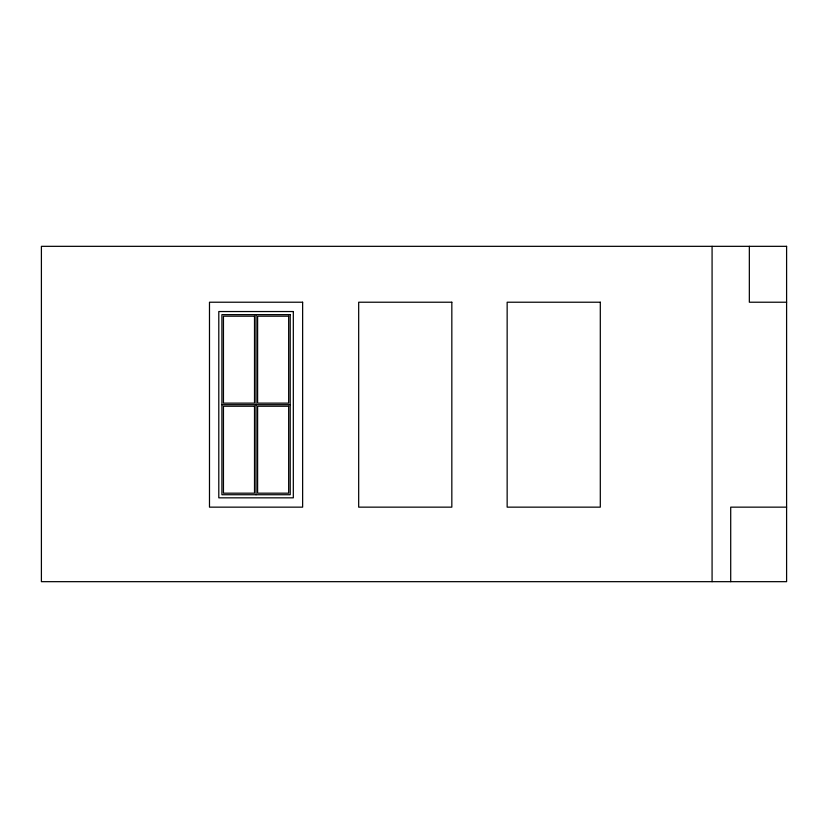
<?xml version="1.0" encoding="UTF-8"?>
<svg xmlns="http://www.w3.org/2000/svg" width="828" height="828" viewBox="0 0 828 828"><rect width="100%" height="100%" fill="white"/><g stroke="black" fill="none" stroke-linecap="round" stroke-linejoin="round"><path stroke-width="1.24" d="M786.6 302.22L749.34 302.22L749.34 246.33M221.904 404.685L290.214 404.685M786.6 507.15L730.71 507.15L730.71 581.67M712.08 246.33L712.08 581.67M256.059 314.64L256.059 494.73M786.6 246.33L41.4 246.33L41.4 581.67L786.6 581.67L786.6 246.33M302.634 302.22L209.484 302.22L209.484 507.15L302.634 507.15L302.634 302.22M451.829 302.22L358.679 302.22L358.679 507.15L451.829 507.15L451.829 302.22M600.3 302.22L507.15 302.22L507.15 507.15L600.3 507.15L600.3 302.22M293.319 311.535L218.799 311.535L218.799 497.835L293.319 497.835L293.319 311.535M290.214 314.64L221.904 314.64L221.904 494.73L290.214 494.73L290.214 314.64M254.506 316.192L223.456 316.192L223.456 403.132L254.506 403.132L254.506 316.192M288.661 316.192L257.611 316.192L257.611 403.132L288.661 403.132L288.661 316.192M254.506 406.237L223.456 406.237L223.456 493.177L254.506 493.177L254.506 406.237M288.661 406.237L257.611 406.237L257.611 493.177L288.661 493.177L288.661 406.237"/></g></svg>
